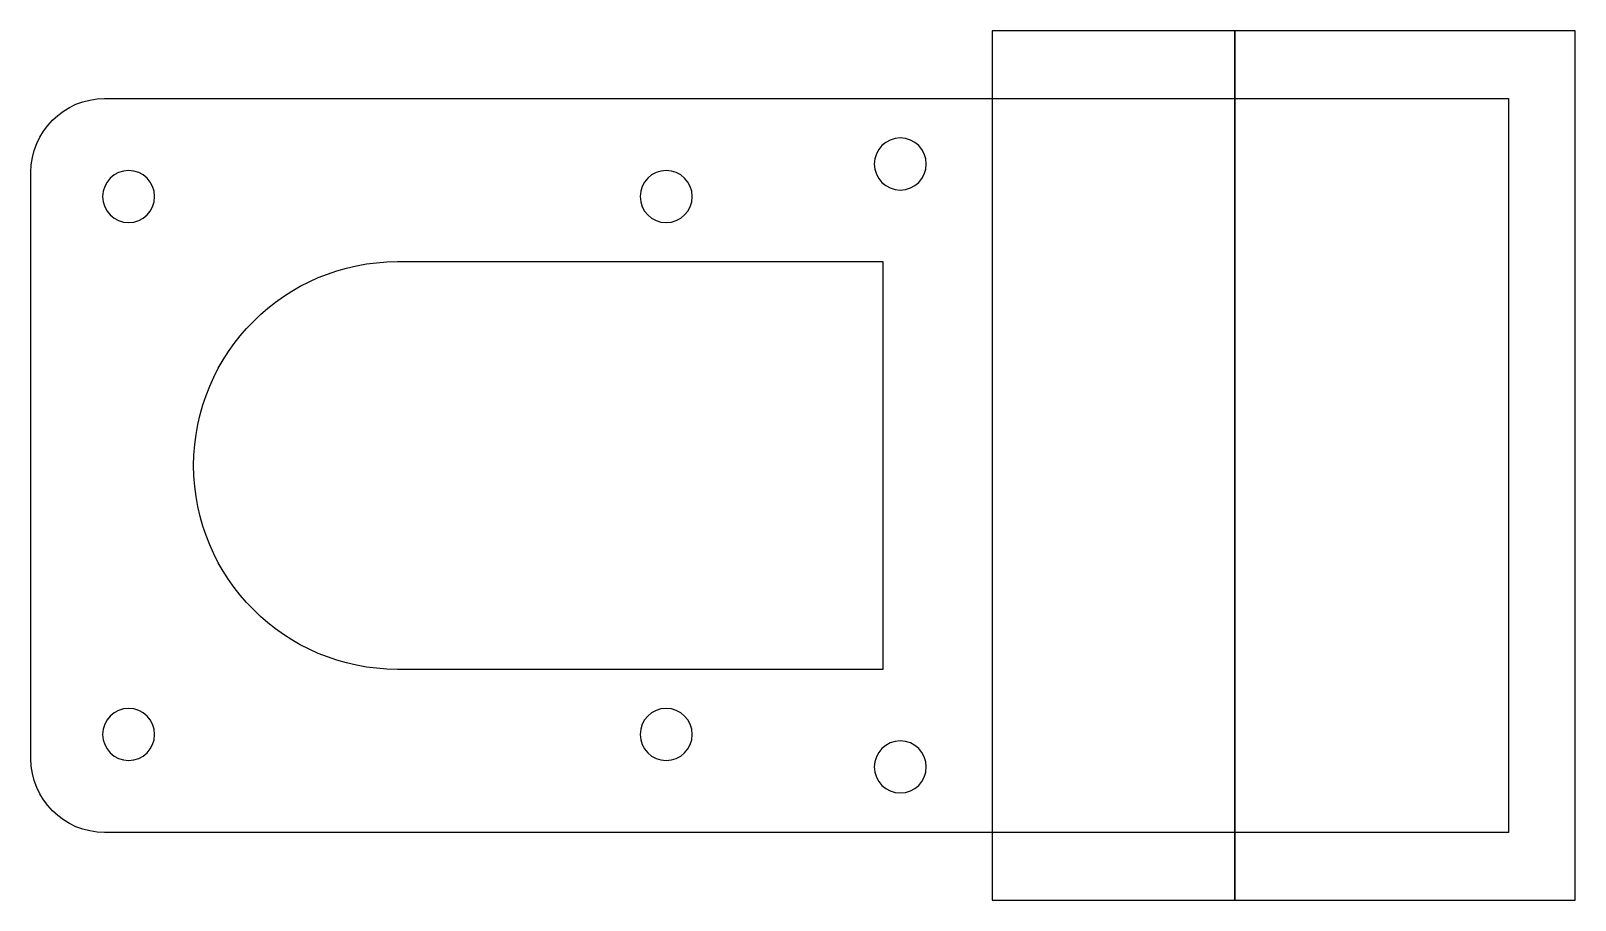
# Model space of a CAD drawing. Extents: x 0 to 89.1, y -4.1 to 46.
import ezdxf

# ---------------------------------------------------------------- set-up
doc = ezdxf.new("R2010")
doc.units = 0
doc.layers.add('LAYER_1', color=7, linetype='CONTINUOUS')

msp = doc.modelspace()

# ---------------------------------------------------------------- linework, layer by layer
at = {"layer": 'LAYER_1', "color": 7}
for points in [[(55.437, 46.01), (55.437, -4.085), (69.437, -4.085), (69.437, 46.01), (55.437, 46.01)], [(69.437, 46.01), (69.437, -4.085), (89.051, -4.085), (89.051, 46.01), (69.437, 46.01)]]:
    msp.add_lwpolyline(points, dxfattribs=at)
for points, knots in [([(0, 37.859), (0, 37.859), (0, 4.067), (0, 4.067), (0, 1.717), (1.904, -0.187), (4.254, -0.187), (4.254, -0.187), (21.137, -0.187), (21.137, -0.187), (21.137, -0.187), (38.019, -0.187), (38.019, -0.187), (38.019, -0.187), (85.201, -0.187), (85.201, -0.187), (85.201, -0.187), (85.201, 42.113), (85.201, 42.113), (85.201, 42.113), (38.019, 42.113), (38.019, 42.113), (38.019, 42.113), (21.137, 42.113), (21.137, 42.113), (21.137, 42.113), (4.254, 42.113), (4.254, 42.113), (1.904, 42.113), (0, 40.208), (0, 37.859)], [0, 0, 0, 0, 1, 1, 1, 2, 2, 2, 3, 3, 3, 4, 4, 4, 5, 5, 5, 6, 6, 6, 7, 7, 7, 8, 8, 8, 9, 9, 9, 10, 10, 10, 10]), ([(9.387, 20.963), (9.387, 14.474), (14.647, 9.213), (21.137, 9.213), (21.137, 9.213), (49.137, 9.213), (49.137, 9.213), (49.137, 9.213), (49.137, 32.712), (49.137, 32.712), (49.137, 32.712), (21.137, 32.712), (21.137, 32.712), (14.647, 32.712), (9.387, 27.452), (9.387, 20.963)], [0, 0, 0, 0, 1, 1, 1, 2, 2, 2, 3, 3, 3, 4, 4, 4, 5, 5, 5, 5])]:
    msp.add_open_spline(points, degree=3, knots=knots, dxfattribs=at)
at = {"layer": 'LAYER_1', "color": 250}
for points in [[(50.137, 39.838), (50.965, 39.838), (51.637, 39.166), (51.637, 38.338), (51.637, 37.509), (50.965, 36.838), (50.137, 36.838), (49.308, 36.838), (48.637, 37.509), (48.637, 38.338), (48.637, 39.166), (49.308, 39.838), (50.137, 39.838)], [(5.637, 37.963), (6.465, 37.963), (7.137, 37.291), (7.137, 36.463), (7.137, 35.634), (6.465, 34.963), (5.637, 34.963), (4.808, 34.963), (4.137, 35.634), (4.137, 36.463), (4.137, 37.291), (4.808, 37.963), (5.637, 37.963)], [(36.637, 37.963), (37.465, 37.963), (38.137, 37.291), (38.137, 36.463), (38.137, 35.634), (37.465, 34.963), (36.637, 34.963), (35.808, 34.963), (35.137, 35.634), (35.137, 36.463), (35.137, 37.291), (35.808, 37.963), (36.637, 37.963)], [(5.637, 6.963), (6.465, 6.963), (7.137, 6.291), (7.137, 5.463), (7.137, 4.634), (6.465, 3.963), (5.637, 3.963), (4.808, 3.963), (4.137, 4.634), (4.137, 5.463), (4.137, 6.291), (4.808, 6.963), (5.637, 6.963)], [(36.637, 6.963), (37.465, 6.963), (38.137, 6.291), (38.137, 5.463), (38.137, 4.634), (37.465, 3.963), (36.637, 3.963), (35.808, 3.963), (35.137, 4.634), (35.137, 5.463), (35.137, 6.291), (35.808, 6.963), (36.637, 6.963)], [(50.137, 5.088), (50.965, 5.088), (51.637, 4.416), (51.637, 3.588), (51.637, 2.759), (50.965, 2.088), (50.137, 2.088), (49.308, 2.088), (48.637, 2.759), (48.637, 3.588), (48.637, 4.416), (49.308, 5.088), (50.137, 5.088)]]:
    msp.add_open_spline(points, degree=3, knots=[0, 0, 0, 0, 1, 1, 1, 2, 2, 2, 3, 3, 3, 4, 4, 4, 4], dxfattribs=at)

doc.saveas('drawing.dxf')
